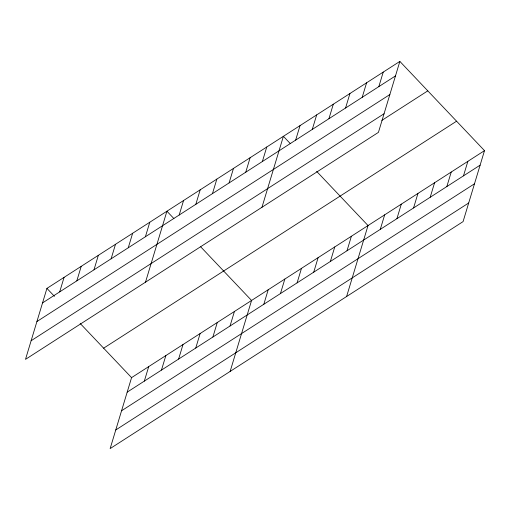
<?xml version="1.0" encoding="UTF-8"?>
<svg xmlns="http://www.w3.org/2000/svg" width="510" height="510" viewBox="0 0 510 510"><rect width="100%" height="100%" fill="white"/><g stroke="black" fill="none" stroke-linecap="round" stroke-linejoin="round"><path stroke-width="0.76" d="M399.859 61.404L46.926 288.392L25.5 359.359L378.433 132.37L399.859 61.404L484.5 150.641L463.074 221.608L110.141 448.596L131.567 377.63L484.5 150.641M59.689 291.879L64.069 277.363M76.831 280.857L81.211 266.341M93.974 269.828L98.353 255.319M111.116 258.806L115.496 244.29M128.259 247.777L132.638 233.268M145.401 236.755L149.781 222.239M145.497 282.183L166.923 211.216L173.91 218.58M179.182 215.029L183.562 200.513M195.821 204.325L200.201 189.816M144.324 381.117L148.71 366.601M212.46 193.628L216.839 179.112M161.466 370.094L165.852 355.578M229.098 182.924L233.478 168.408M178.608 359.065L182.994 344.556M245.737 172.227L250.117 157.711M195.751 348.043L200.137 333.527M262.376 161.523L266.755 147.007M212.893 337.014L217.279 322.505M261.968 207.277L283.394 136.31L290.375 143.673M230.035 325.992L234.422 311.476M295.647 140.123L300.033 125.607M230.137 371.42L251.564 300.454L200.717 246.846M312.286 129.419L316.672 114.909M263.817 304.266L268.203 289.75M328.925 118.722L333.31 104.206M280.455 293.562L284.841 279.053M345.563 108.018L349.949 93.502M297.094 282.865L301.48 268.349M362.202 97.321L366.588 82.805M313.733 272.161L318.119 257.652M378.841 86.617L383.227 72.101M330.372 261.464L334.758 246.948M347.01 250.761L351.39 236.245M346.602 296.514L368.029 225.547L316.653 171.379M380.288 229.36L384.667 214.844M396.927 218.656L401.306 204.147M413.565 207.959L417.945 193.443M430.204 197.255L434.584 182.746M446.843 186.558L451.222 172.042M463.482 175.854L467.861 161.339M42.547 302.902L395.479 75.913M36.918 321.536L389.857 94.548M31.123 340.731L384.062 113.743M381.869 120.385L427.794 90.85M103.632 348.183L456.571 121.195M127.181 392.145L480.12 165.157M121.558 410.773L474.491 183.785M115.764 429.968L468.696 202.98M46.926 288.392L54.449 296.316M80.185 323.461L131.567 377.63"/></g></svg>
